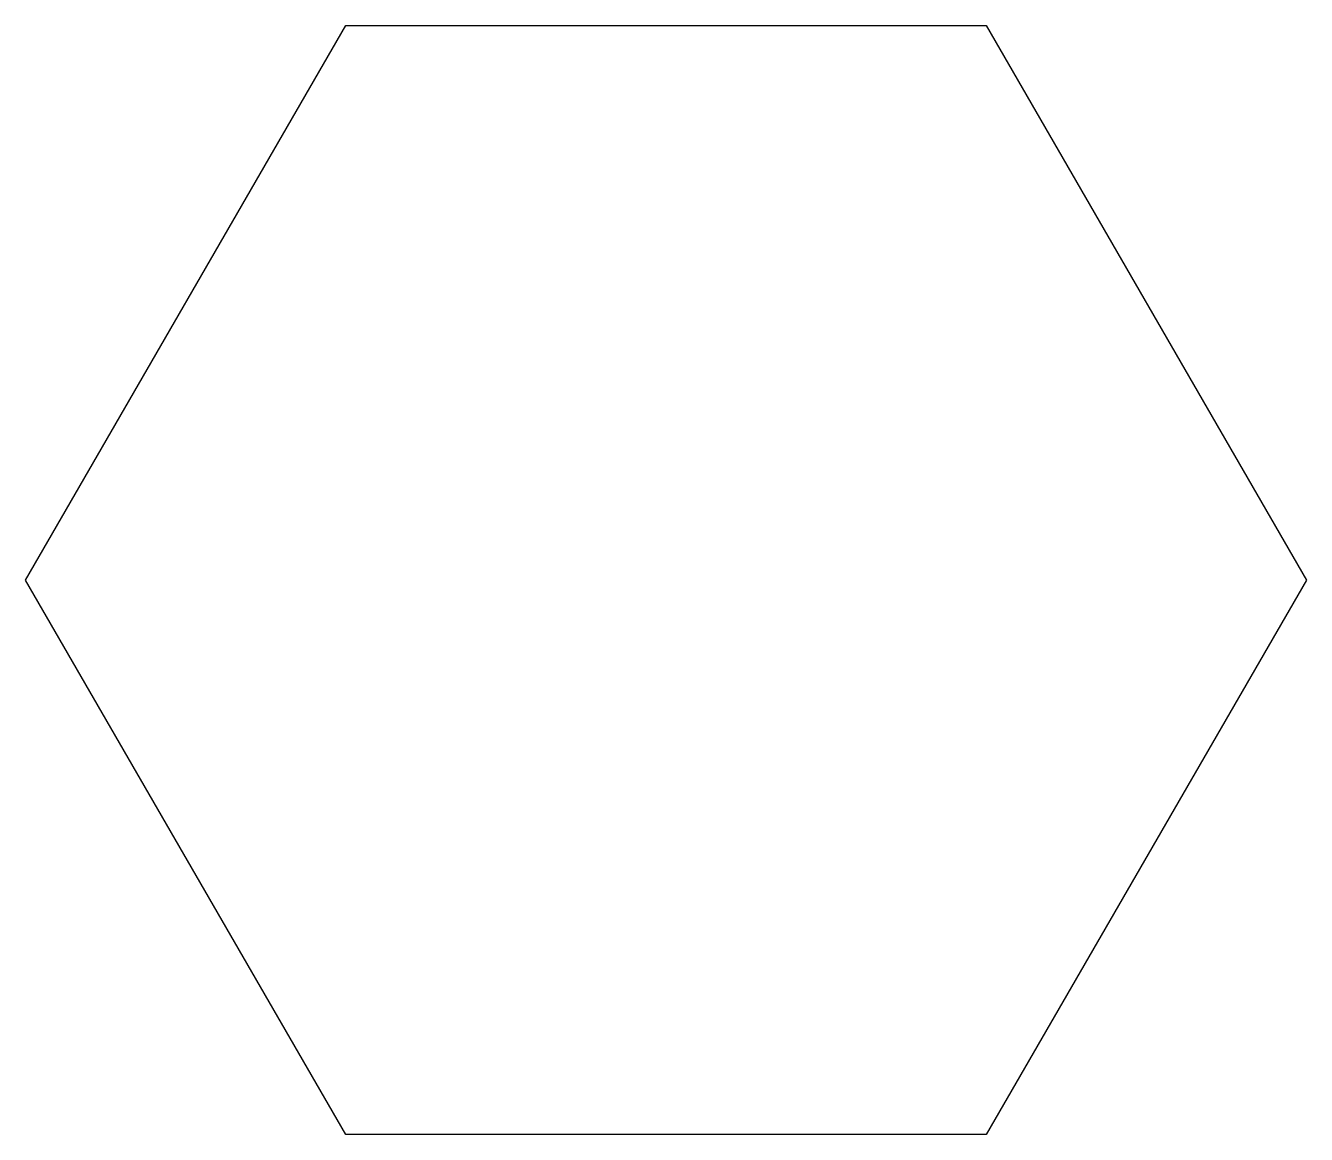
# Model space of a CAD drawing. Header units: millimetres. Extents: x -96 to 96, y -83 to 83.
import ezdxf

# ---------------------------------------------------------------- set-up
doc = ezdxf.new("R2010")
doc.units = ezdxf.units.MM

msp = doc.modelspace()

# ---------------------------------------------------------------- linework, layer by layer
msp.add_lwpolyline([(-47.92, 83), (47.92, 83), (95.84, 0), (47.92, -83), (-47.92, -83), (-95.84, 0)], close=True)

doc.saveas('drawing.dxf')
